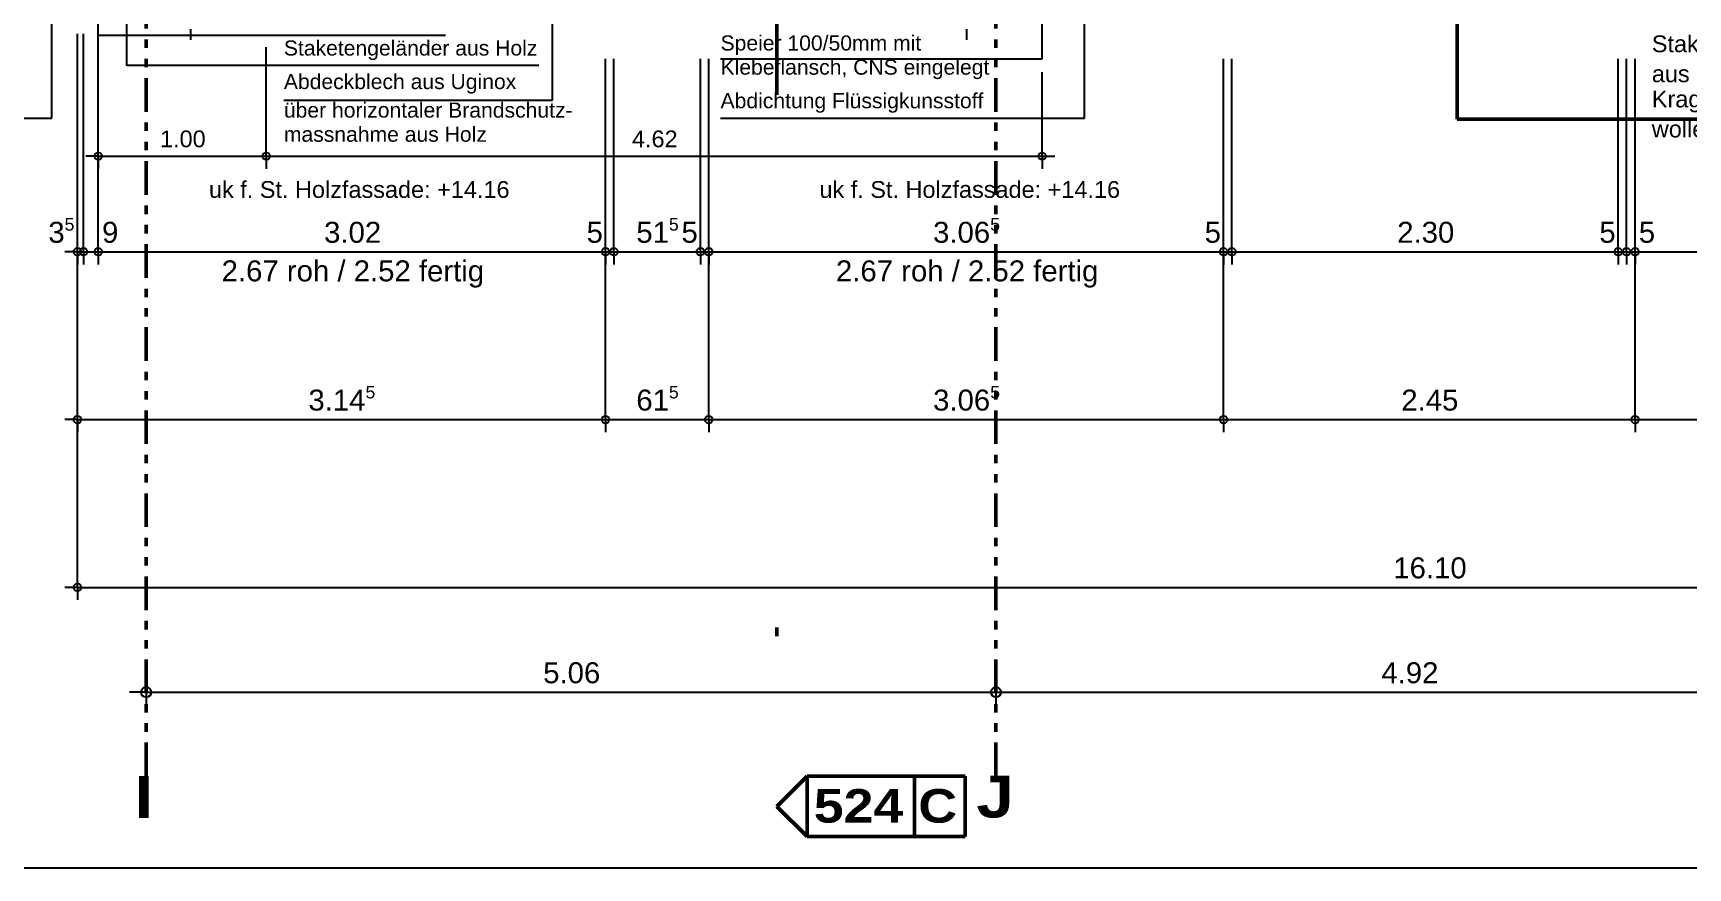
# Model space of a CAD drawing. Header units: centimetres. Extents: x 0.3 to 84.3, y 0.3 to 59.7.
# Drawn here: x 30.56 to 50.27, y 0.3 to 10.25 of the extents above; entities that cross this region are included whole.
import ezdxf

# ---------------------------------------------------------------- set-up
doc = ezdxf.new("R2010")
doc.units = ezdxf.units.CM
for name, pattern in [('AUSGEZOGEN', [0]), ('LINIE_23', [0.79, 0.4, -0.13, 0, -0.13, 0, -0.13]), ('RAND', [44.45, 12.7, -6.35, 12.7, -6.35, 0, -6.35]), ('STRICHPUNKT', [25.4, 12.7, -6.35, 0, -6.35])]:
    doc.linetypes.add(name, pattern=pattern)
for name, color, linetype, lineweight in [('Bauachsen grob', 7, 'RAND', 25), ('Detailmasse', 7, 'AUSGEZOGEN', 25), ('Plankopf', 7, 'AUSGEZOGEN', 25), ('Schnittbegrenzung', 7, 'AUSGEZOGEN', 25), ('Text Decke', 7, 'AUSGEZOGEN', 50), ('Text Koten', 7, 'AUSGEZOGEN', 50), ('Text Werkplan Ausfuehrung', 7, 'AUSGEZOGEN', 50), ('Vorprojektmasse', 7, 'AUSGEZOGEN', 25), ('Werkplan- Ausfuehrungsmasse', 7, 'AUSGEZOGEN', 25)]:
    doc.layers.add(name, color=color, linetype=linetype, lineweight=lineweight)
doc.styles.add('ARIAL', font='ARIAL.TTF')
doc.styles.add('Arial Black', font='ariblk.ttf')

msp = doc.modelspace()

# ---------------------------------------------------------------- linework, layer by layer
at = {"layer": 'Bauachsen grob', "color": 32, "linetype": 'LINIE_23', "lineweight": 50, "true_color": 0xc36e14}
for p, q in [((31.91, 1.394), (31.91, 57.974)), ((42.03, 1.394), (42.03, 57.974))]:
    msp.add_line(p, q, dxfattribs=at)
at = {"layer": 'Detailmasse', "color": 240, "linetype": 'AUSGEZOGEN', "lineweight": 25}
for p, q in [((32.44, 10.296), (32.44, 10.171)), ((41.68, 10.296), (41.68, 10.171)), ((42.58, 8.784), (42.58, 9.784)), ((31.34, 8.784), (31.34, 8.934)), ((33.34, 8.784), (33.34, 8.934)), ((42.58, 8.784), (42.58, 8.934)), ((31.34, 8.784), (31.19, 8.784)), ((31.34, 8.784), (31.34, 8.634)), ((31.34, 8.784), (31.34, 8.784)), ((33.34, 8.784), (33.34, 8.634)), ((33.34, 8.784), (42.58, 8.784)), ((42.58, 8.784), (42.58, 8.634)), ((42.58, 8.784), (42.73, 8.784))]:
    msp.add_line(p, q, dxfattribs=at)
for points in [[(33.34, 8.784), (33.34, 8.854), (33.34, 8.854), (33.34, 10.084)], [(31.34, 8.784), (31.651, 8.784), (31.651, 8.784), (33.34, 8.784)]]:
    msp.add_lwpolyline(points, dxfattribs=at)
for centre in [(31.34, 8.784), (33.34, 8.784), (42.58, 8.784)]:
    msp.add_circle(centre, 0.045, dxfattribs=at)
at = {"layer": 'Plankopf', "color": 7, "linetype": 'AUSGEZOGEN', "lineweight": 25}
msp.add_line((0.3, 0.3), (84.3, 0.3), dxfattribs=at)
at = {"layer": 'Schnittbegrenzung', "color": 14, "linetype": 'STRICHPUNKT', "lineweight": 50, "true_color": 0xb20000}
msp.add_line((39.42, 22.214), (39.42, 1.034), dxfattribs=at)
at = {"layer": 'Schnittbegrenzung', "color": 14, "linetype": 'AUSGEZOGEN', "lineweight": 50, "true_color": 0xb20000}
for p, q in [((39.78, 1.394), (39.42, 1.034)), ((39.78, 0.674), (39.78, 1.394)), ((41.664, 1.394), (39.78, 1.394)), ((41.06, 0.674), (41.06, 1.394)), ((41.664, 0.674), (41.664, 1.394)), ((39.42, 1.034), (39.78, 0.674)), ((39.78, 0.674), (41.664, 0.674)), ((39.78, 0.674), (41.664, 0.674))]:
    msp.add_line(p, q, dxfattribs=at)
at = {"layer": 'Text Decke', "color": 92, "linetype": 'AUSGEZOGEN', "lineweight": 50, "true_color": 0x00c600}
for q in [(47.52, 12.005), (54.924, 9.225)]:
    msp.add_line((47.52, 9.225), q, dxfattribs=at)
at = {"layer": 'Text Koten', "color": 7, "linetype": 'AUSGEZOGEN', "lineweight": 25}
for p, q in [((31.34, 10.223), (31.34, 11.044)), ((35.473, 10.223), (31.34, 10.223))]:
    msp.add_line(p, q, dxfattribs=at)
at = {"layer": 'Text Werkplan Ausfuehrung', "color": 8, "linetype": 'AUSGEZOGEN', "lineweight": 25, "true_color": 0x737373}
for p, q in [((30.786, 9.235), (30.786, 14.401)), ((26.781, 9.235), (30.786, 9.235))]:
    msp.add_line(p, q, dxfattribs=at)
at = {"layer": 'Text Werkplan Ausfuehrung', "color": 7, "linetype": 'AUSGEZOGEN', "lineweight": 25}
for p, q in [((31.68, 9.863), (31.68, 11.229)), ((36.75, 9.453), (36.75, 10.87)), ((36.586, 9.863), (31.68, 9.863)), ((33.55, 9.453), (36.75, 9.453))]:
    msp.add_line(p, q, dxfattribs=at)
at = {"layer": 'Text Werkplan Ausfuehrung', "color": 11, "linetype": 'AUSGEZOGEN', "lineweight": 25, "true_color": 0xff8c8c}
for p, q in [((43.086, 9.235), (43.086, 11.044)), ((38.75, 9.235), (43.086, 9.235))]:
    msp.add_line(p, q, dxfattribs=at)
at = {"layer": 'Text Werkplan Ausfuehrung', "color": 240, "linetype": 'AUSGEZOGEN', "lineweight": 25}
for p, q in [((42.58, 9.943), (42.58, 10.496)), ((38.75, 9.943), (42.58, 9.943))]:
    msp.add_line(p, q, dxfattribs=at)
at = {"layer": 'Vorprojektmasse', "color": 32, "linetype": 'AUSGEZOGEN', "lineweight": 25, "true_color": 0xc36e14}
for p, q in [((31.91, 2.394), (31.91, 2.594)), ((42.03, 2.394), (42.03, 2.594)), ((31.91, 2.394), (31.71, 2.394)), ((31.91, 2.394), (31.91, 2.194)), ((42.03, 2.394), (42.03, 2.194)), ((42.03, 2.394), (51.87, 2.394))]:
    msp.add_line(p, q, dxfattribs=at)
msp.add_lwpolyline([(31.91, 2.394), (35.23, 2.394), (35.23, 2.394), (42.03, 2.394)], dxfattribs=at)
for centre in [(31.91, 2.394), (42.03, 2.394)]:
    msp.add_circle(centre, 0.06, dxfattribs=at)
at = {"layer": 'Werkplan- Ausfuehrungsmasse', "color": 7, "linetype": 'AUSGEZOGEN', "lineweight": 25}
for p, q in [((31.092, 7.644), (31.092, 7.794)), ((31.164, 7.644), (31.164, 7.794)), ((31.34, 7.644), (31.34, 7.794)), ((37.38, 7.644), (37.38, 7.794)), ((37.48, 7.644), (37.48, 7.794)), ((38.51, 7.644), (38.51, 7.794)), ((38.61, 7.644), (38.61, 7.794)), ((44.74, 7.644), (44.74, 7.794)), ((44.84, 7.644), (44.84, 7.794)), ((49.44, 7.644), (49.44, 7.794)), ((49.54, 7.644), (49.54, 7.794)), ((49.64, 7.644), (49.64, 7.794)), ((31.092, 7.644), (30.942, 7.644)), ((31.092, 5.644), (31.092, 7.644)), ((31.092, 7.644), (31.092, 7.494)), ((31.092, 7.644), (31.164, 7.644)), ((31.164, 7.644), (31.164, 7.494)), ((31.164, 7.644), (31.34, 7.644)), ((31.34, 7.644), (31.34, 7.494)), ((37.38, 7.644), (37.38, 7.494)), ((37.38, 7.644), (37.48, 7.644)), ((37.48, 7.644), (37.48, 7.494)), ((37.48, 7.644), (38.51, 7.644)), ((38.51, 7.644), (38.51, 7.494)), ((38.51, 7.644), (38.61, 7.644)), ((38.61, 7.644), (38.61, 7.494)), ((38.61, 7.644), (44.74, 7.644)), ((44.74, 7.644), (44.74, 7.494)), ((44.74, 7.644), (44.84, 7.644)), ((44.84, 7.644), (44.84, 7.494)), ((44.84, 7.644), (49.44, 7.644)), ((49.44, 7.644), (49.44, 7.494)), ((49.44, 7.644), (49.54, 7.644)), ((49.54, 7.644), (49.54, 7.494)), ((49.54, 7.644), (49.64, 7.644)), ((49.64, 7.644), (49.64, 7.494)), ((49.64, 7.644), (55.77, 7.644)), ((31.092, 5.644), (31.092, 5.794)), ((37.38, 5.644), (37.38, 5.794)), ((38.61, 5.644), (38.61, 5.794)), ((44.74, 5.644), (44.74, 5.794)), ((49.64, 5.644), (49.64, 5.794)), ((31.092, 5.644), (30.942, 5.644)), ((31.092, 3.644), (31.092, 5.644)), ((31.092, 5.644), (31.092, 5.494)), ((37.38, 5.644), (37.38, 5.494)), ((38.61, 5.644), (38.61, 5.494)), ((44.74, 5.644), (44.74, 5.494)), ((44.74, 5.644), (49.64, 5.644)), ((49.64, 5.644), (49.64, 5.494)), ((49.64, 5.644), (55.77, 5.644)), ((31.092, 3.644), (31.092, 3.794)), ((31.092, 3.644), (30.942, 3.644)), ((31.092, 3.644), (31.092, 3.494))]:
    msp.add_line(p, q, dxfattribs=at)
for points in [[(31.092, 7.644), (31.092, 7.697), (31.092, 7.697), (31.092, 7.713), (31.092, 7.713), (31.092, 7.713), (31.092, 7.713), (31.092, 7.715), (31.092, 7.715), (31.092, 7.72), (31.092, 7.72), (31.092, 7.721), (31.092, 7.721), (31.092, 7.721), (31.092, 7.721), (31.092, 7.721), (31.092, 7.721), (31.092, 7.721), (31.092, 7.721), (31.092, 7.721), (31.092, 7.721), (31.092, 7.721), (31.092, 7.721), (31.092, 7.721), (31.092, 7.721), (31.092, 7.721), (31.092, 7.721), (31.092, 7.721), (31.092, 7.721), (31.092, 7.721), (31.092, 7.721), (31.092, 7.721), (31.092, 7.721), (31.092, 7.721), (31.092, 7.721), (31.092, 7.721), (31.092, 7.721), (31.092, 7.721), (31.092, 7.721), (31.092, 7.721), (31.092, 7.721), (31.092, 7.721), (31.092, 7.721), (31.092, 7.721), (31.092, 7.721), (31.092, 7.721), (31.092, 7.721), (31.092, 7.721), (31.092, 7.721), (31.092, 10.244)], [(31.164, 7.644), (31.164, 7.692), (31.164, 7.692), (31.164, 7.711), (31.164, 7.711), (31.164, 7.712), (31.164, 7.712), (31.164, 7.714), (31.164, 7.714), (31.164, 7.719), (31.164, 7.719), (31.164, 7.72), (31.164, 7.72), (31.164, 7.721), (31.164, 7.721), (31.164, 7.721), (31.164, 7.721), (31.164, 7.721), (31.164, 7.721), (31.164, 7.721), (31.164, 7.721), (31.164, 7.721), (31.164, 7.721), (31.164, 7.721), (31.164, 7.721), (31.164, 7.721), (31.164, 7.721), (31.164, 7.721), (31.164, 7.721), (31.164, 7.721), (31.164, 7.721), (31.164, 7.721), (31.164, 7.721), (31.164, 7.721), (31.164, 7.721), (31.164, 7.721), (31.164, 7.721), (31.164, 7.721), (31.164, 7.721), (31.164, 7.721), (31.164, 7.721), (31.164, 7.721), (31.164, 7.721), (31.164, 7.721), (31.164, 7.721), (31.164, 7.721), (31.164, 7.721), (31.164, 7.721), (31.164, 7.721), (31.164, 10.244)], [(31.34, 7.644), (31.34, 7.681), (31.34, 7.681), (31.34, 7.707), (31.34, 7.707), (31.34, 7.708), (31.34, 7.708), (31.34, 7.711), (31.34, 7.711), (31.34, 7.719), (31.34, 7.719), (31.34, 7.72), (31.34, 7.72), (31.34, 7.72), (31.34, 7.72), (31.34, 7.721), (31.34, 7.721), (31.34, 7.721), (31.34, 7.721), (31.34, 7.721), (31.34, 7.721), (31.34, 7.721), (31.34, 7.721), (31.34, 7.721), (31.34, 7.721), (31.34, 7.721), (31.34, 7.721), (31.34, 7.721), (31.34, 7.721), (31.34, 7.721), (31.34, 7.721), (31.34, 7.721), (31.34, 7.721), (31.34, 7.721), (31.34, 7.721), (31.34, 7.721), (31.34, 7.721), (31.34, 7.721), (31.34, 7.721), (31.34, 7.721), (31.34, 7.721), (31.34, 7.721), (31.34, 7.721), (31.34, 7.721), (31.34, 7.721), (31.34, 7.721), (31.34, 7.721), (31.34, 7.721), (31.34, 7.721), (31.34, 10.244)], [(37.38, 7.644), (37.38, 7.708), (37.38, 7.708), (37.38, 7.714), (37.38, 7.714), (37.38, 7.715), (37.38, 7.715), (37.38, 7.716), (37.38, 7.716), (37.38, 7.716), (37.38, 7.716), (37.38, 7.717), (37.38, 7.717), (37.38, 7.718), (37.38, 7.718), (37.38, 7.718), (37.38, 7.718), (37.38, 7.718), (37.38, 7.718), (37.38, 7.718), (37.38, 7.718), (37.38, 7.718), (37.38, 7.718), (37.38, 7.721), (37.38, 7.721), (37.38, 7.721), (37.38, 7.721), (37.38, 7.721), (37.38, 7.721), (37.38, 7.721), (37.38, 7.721), (37.38, 7.721), (37.38, 7.721), (37.38, 7.721), (37.38, 7.721), (37.38, 7.721), (37.38, 7.721), (37.38, 9.944)], [(37.48, 7.644), (37.48, 7.708), (37.48, 7.708), (37.48, 7.714), (37.48, 7.714), (37.48, 7.715), (37.48, 7.715), (37.48, 7.716), (37.48, 7.716), (37.48, 7.716), (37.48, 7.716), (37.48, 7.717), (37.48, 7.717), (37.48, 7.717), (37.48, 7.717), (37.48, 7.718), (37.48, 7.718), (37.48, 7.718), (37.48, 7.718), (37.48, 7.718), (37.48, 7.718), (37.48, 7.718), (37.48, 7.718), (37.48, 7.721), (37.48, 7.721), (37.48, 7.721), (37.48, 7.721), (37.48, 7.721), (37.48, 7.721), (37.48, 7.721), (37.48, 7.721), (37.48, 7.721), (37.48, 7.721), (37.48, 7.721), (37.48, 7.721), (37.48, 7.721), (37.48, 7.721), (37.48, 9.944)], [(38.51, 7.644), (38.51, 7.713), (38.51, 7.713), (38.51, 7.714), (38.51, 7.714), (38.51, 7.715), (38.51, 7.715), (38.51, 7.715), (38.51, 7.715), (38.51, 7.717), (38.51, 7.717), (38.51, 7.717), (38.51, 7.717), (38.51, 7.717), (38.51, 7.717), (38.51, 7.717), (38.51, 7.717), (38.51, 7.718), (38.51, 7.718), (38.51, 7.718), (38.51, 7.718), (38.51, 7.721), (38.51, 7.721), (38.51, 7.721), (38.51, 7.721), (38.51, 7.721), (38.51, 7.721), (38.51, 7.721), (38.51, 7.721), (38.51, 7.721), (38.51, 7.721), (38.51, 7.721), (38.51, 7.721), (38.51, 9.944)], [(38.61, 7.644), (38.61, 7.713), (38.61, 7.713), (38.61, 7.714), (38.61, 7.714), (38.61, 7.715), (38.61, 7.715), (38.61, 7.715), (38.61, 7.715), (38.61, 7.717), (38.61, 7.717), (38.61, 7.717), (38.61, 7.717), (38.61, 7.717), (38.61, 7.717), (38.61, 7.717), (38.61, 7.717), (38.61, 7.718), (38.61, 7.718), (38.61, 7.718), (38.61, 7.718), (38.61, 7.721), (38.61, 7.721), (38.61, 7.721), (38.61, 7.721), (38.61, 7.721), (38.61, 7.721), (38.61, 7.721), (38.61, 7.721), (38.61, 7.721), (38.61, 7.721), (38.61, 7.721), (38.61, 7.721), (38.61, 9.944)], [(44.74, 7.644), (44.74, 7.708), (44.74, 7.708), (44.74, 7.71), (44.74, 7.71), (44.74, 7.71), (44.74, 7.71), (44.74, 7.713), (44.74, 7.713), (44.74, 7.713), (44.74, 7.713), (44.74, 7.713), (44.74, 7.713), (44.74, 7.714), (44.74, 7.714), (44.74, 7.715), (44.74, 7.715), (44.74, 7.715), (44.74, 7.715), (44.74, 7.721), (44.74, 7.721), (44.74, 7.721), (44.74, 7.721), (44.74, 7.721), (44.74, 7.721), (44.74, 7.721), (44.74, 7.721), (44.74, 7.721), (44.74, 7.721), (44.74, 9.944)], [(44.84, 7.644), (44.84, 7.708), (44.84, 7.708), (44.84, 7.71), (44.84, 7.71), (44.84, 7.71), (44.84, 7.71), (44.84, 7.713), (44.84, 7.713), (44.84, 7.713), (44.84, 7.713), (44.84, 7.713), (44.84, 7.713), (44.84, 7.713), (44.84, 7.713), (44.84, 7.715), (44.84, 7.715), (44.84, 7.715), (44.84, 7.715), (44.84, 7.721), (44.84, 7.721), (44.84, 7.721), (44.84, 7.721), (44.84, 7.721), (44.84, 7.721), (44.84, 7.721), (44.84, 7.721), (44.84, 7.721), (44.84, 7.721), (44.84, 9.944)], [(49.44, 7.644), (49.44, 7.707), (49.44, 7.707), (49.44, 7.71), (49.44, 7.71), (49.44, 7.71), (49.44, 7.71), (49.44, 7.711), (49.44, 7.711), (49.44, 7.711), (49.44, 7.711), (49.44, 7.713), (49.44, 7.713), (49.44, 7.713), (49.44, 7.713), (49.44, 7.721), (49.44, 7.721), (49.44, 7.721), (49.44, 7.721), (49.44, 7.721), (49.44, 7.721), (49.44, 7.721), (49.44, 7.721), (49.44, 7.721), (49.44, 7.721), (49.44, 9.944)], [(49.54, 7.644), (49.54, 7.707), (49.54, 7.707), (49.54, 7.71), (49.54, 7.71), (49.54, 7.71), (49.54, 7.71), (49.54, 7.711), (49.54, 7.711), (49.54, 7.711), (49.54, 7.711), (49.54, 7.713), (49.54, 7.713), (49.54, 7.713), (49.54, 7.713), (49.54, 7.721), (49.54, 7.721), (49.54, 7.721), (49.54, 7.721), (49.54, 7.721), (49.54, 7.721), (49.54, 7.721), (49.54, 7.721), (49.54, 7.721), (49.54, 7.721), (49.54, 9.944)], [(49.64, 7.644), (49.64, 7.707), (49.64, 7.707), (49.64, 7.71), (49.64, 7.71), (49.64, 7.71), (49.64, 7.71), (49.64, 7.711), (49.64, 7.711), (49.64, 7.711), (49.64, 7.711), (49.64, 7.713), (49.64, 7.713), (49.64, 7.713), (49.64, 7.713), (49.64, 7.721), (49.64, 7.721), (49.64, 7.721), (49.64, 7.721), (49.64, 7.721), (49.64, 7.721), (49.64, 7.721), (49.64, 7.721), (49.64, 7.721), (49.64, 7.721), (49.64, 9.944)], [(31.34, 7.644), (32.093, 7.644), (32.093, 7.644), (34.963, 7.644), (34.963, 7.644), (36.351, 7.644), (36.351, 7.644), (37.38, 7.644)], [(37.38, 5.644), (37.38, 5.655), (37.38, 5.655), (37.38, 5.717), (37.38, 5.717), (37.38, 5.72), (37.38, 5.72), (37.38, 5.721), (37.38, 5.721), (37.38, 5.721), (37.38, 5.721), (37.38, 5.721), (37.38, 5.721), (37.38, 5.721), (37.38, 5.721), (37.38, 5.721), (37.38, 5.721), (37.38, 7.644)], [(38.61, 5.644), (38.61, 5.716), (38.61, 5.716), (38.61, 5.719), (38.61, 5.719), (38.61, 5.721), (38.61, 5.721), (38.61, 5.721), (38.61, 5.721), (38.61, 5.721), (38.61, 5.721), (38.61, 5.721), (38.61, 5.721), (38.61, 7.644)], [(44.74, 5.644), (44.74, 5.709), (44.74, 5.709), (44.74, 5.716), (44.74, 5.716), (44.74, 5.721), (44.74, 5.721), (44.74, 5.721), (44.74, 5.721), (44.74, 5.721), (44.74, 5.721), (44.74, 7.644)], [(49.64, 5.644), (49.64, 5.713), (49.64, 5.713), (49.64, 5.721), (49.64, 5.721), (49.64, 5.721), (49.64, 5.721), (49.64, 5.721), (49.64, 5.721), (49.64, 7.644)], [(31.092, 5.644), (33.223, 5.644), (33.223, 5.644), (37.38, 5.644)], [(37.38, 5.644), (37.447, 5.644), (37.447, 5.644), (38.61, 5.644)], [(38.61, 5.644), (38.837, 5.644), (38.837, 5.644), (44.74, 5.644)], [(31.092, 3.644), (45.545, 3.644), (45.545, 3.644), (63.288, 3.644)]]:
    msp.add_lwpolyline(points, dxfattribs=at)
for centre in [(31.092, 7.644), (31.164, 7.644), (31.34, 7.644), (37.38, 7.644), (37.48, 7.644), (38.51, 7.644), (38.61, 7.644), (44.74, 7.644), (44.84, 7.644), (49.44, 7.644), (49.54, 7.644), (49.64, 7.644), (31.092, 5.644), (37.38, 5.644), (38.61, 5.644), (44.74, 5.644), (49.64, 5.644), (31.092, 3.644)]:
    msp.add_circle(centre, 0.045, dxfattribs=at)

# ---------------------------------------------------------------- texts
at = {"layer": 'Bauachsen grob', "color": 32, "linetype": 'AUSGEZOGEN', "lineweight": 100, "true_color": 0xc36e14, "char_height": 0.5, "width": 0.25, "attachment_point": 7, "style": 'Arial Black'}
for s, insert in [('I', (31.772, 0.894)), ('J', (41.797, 0.894))]:
    msp.add_mtext(s, dxfattribs=dict(at, insert=insert))
at = {"layer": 'Detailmasse', "color": 240, "linetype": 'AUSGEZOGEN', "lineweight": 35, "char_height": 0.2, "width": 0.1, "attachment_point": 7, "style": 'ARIAL'}
for s, insert in [('1.00', (32.075, 8.887)), ('4.62', (37.695, 8.887))]:
    msp.add_mtext(s, dxfattribs=dict(at, insert=insert))
at = {"layer": 'Schnittbegrenzung', "color": 14, "linetype": 'AUSGEZOGEN', "lineweight": 35, "true_color": 0xb20000, "insert": (39.86, 0.834), "char_height": 0.4, "width": 0.2, "attachment_point": 7, "style": 'Arial Black'}
msp.add_mtext('524\\~C', dxfattribs=at)
at = {"layer": 'Text Decke', "color": 92, "linetype": 'AUSGEZOGEN', "lineweight": 35, "true_color": 0x00c600, "char_height": 0.2, "width": 0.1, "attachment_point": 7, "style": 'ARIAL'}
for s, insert in [('Kragplattenanschluss\\~Mineral-', (49.84, 9.305)), ('wolle\\~8cm\\~Boden\\~&\\~\\~Decke', (49.84, 9.005))]:
    msp.add_mtext(s, dxfattribs=dict(at, insert=insert))
at = {"layer": 'Text Koten', "color": 7, "linetype": 'AUSGEZOGEN', "lineweight": 35, "char_height": 0.2, "width": 0.1, "attachment_point": 7, "style": 'ARIAL'}
for insert in [(32.658, 8.284), (39.928, 8.284)]:
    msp.add_mtext('uk\\~f.\\~St.\\~Holzfassade:\\~+14.16', dxfattribs=dict(at, insert=insert))
at = {"layer": 'Text Werkplan Ausfuehrung', "color": 7, "linetype": 'AUSGEZOGEN', "lineweight": 35, "attachment_point": 7, "style": 'ARIAL'}
for s, insert, char_height, width in [('Staketengeländer\\~aus\\~Holz', (33.55, 9.929), 0.18, 0.09), ('Staketengeländer', (49.84, 9.963), 0.2, 0.1), ('aus\\~Holz', (49.84, 9.663), 0.2, 0.1), ('Abdeckblech\\~aus\\~Uginox', (33.55, 9.529), 0.18, 0.09), ('über\\~horizontaler\\~Brandschutz-', (33.55, 9.241), 0.18, 0.09), ('massnahme\\~aus\\~Holz', (33.55, 8.953), 0.18, 0.09)]:
    msp.add_mtext(s, dxfattribs=dict(at, insert=insert, char_height=char_height, width=width))
at = {"layer": 'Text Werkplan Ausfuehrung', "color": 240, "linetype": 'AUSGEZOGEN', "lineweight": 35, "char_height": 0.18, "width": 0.09, "attachment_point": 7, "style": 'ARIAL'}
for s, insert in [('Speier\\~100/50mm\\~mit', (38.75, 9.989)), ('Klebeflansch,\\~CNS\\~eingelegt', (38.75, 9.701))]:
    msp.add_mtext(s, dxfattribs=dict(at, insert=insert))
at = {"layer": 'Text Werkplan Ausfuehrung', "color": 11, "linetype": 'AUSGEZOGEN', "lineweight": 35, "true_color": 0xff8c8c, "insert": (38.75, 9.301), "char_height": 0.18, "width": 0.09, "attachment_point": 7, "style": 'ARIAL'}
msp.add_mtext('Abdichtung\\~Flüssigkunsstoff', dxfattribs=at)
at = {"layer": 'Vorprojektmasse', "color": 32, "linetype": 'AUSGEZOGEN', "lineweight": 50, "true_color": 0xc36e14, "char_height": 0.25, "width": 0.125, "attachment_point": 7, "style": 'ARIAL'}
for s, insert in [('5.06', (36.638, 2.498)), ('4.92', (46.619, 2.498))]:
    msp.add_mtext(s, dxfattribs=dict(at, insert=insert))
at = {"layer": 'Werkplan- Ausfuehrungsmasse', "color": 7, "linetype": 'AUSGEZOGEN', "lineweight": 50, "attachment_point": 7, "style": 'ARIAL'}
for s, insert, char_height, width in [('3', (30.745, 7.748), 0.25, 0.125), ('5', (30.939, 7.894), 0.15, 0.075), ('9', (31.385, 7.748), 0.25, 0.125), ('3.02', (34.029, 7.748), 0.25, 0.125), ('5', (37.155, 7.748), 0.25, 0.125), ('51', (37.747, 7.748), 0.25, 0.125), ('5', (38.135, 7.894), 0.15, 0.075), ('5', (38.285, 7.748), 0.25, 0.125), ('3.06', (41.281, 7.748), 0.25, 0.125), ('5', (41.961, 7.894), 0.15, 0.075), ('5', (44.515, 7.748), 0.25, 0.125), ('2.30', (46.808, 7.748), 0.25, 0.125), ('5', (49.215, 7.748), 0.25, 0.125), ('5', (49.685, 7.748), 0.25, 0.125), ('2.67\\~roh\\~/\\~2.52\\~fertig', (32.809, 7.216), 0.25, 0.125), ('2.67\\~roh\\~/\\~2.52\\~fertig', (40.124, 7.216), 0.25, 0.125), ('3.14', (33.842, 5.748), 0.25, 0.125), ('5', (34.522, 5.894), 0.15, 0.075), ('61', (37.747, 5.748), 0.25, 0.125), ('5', (38.135, 5.894), 0.15, 0.075), ('3.06', (41.281, 5.748), 0.25, 0.125), ('5', (41.961, 5.894), 0.15, 0.075), ('2.45', (46.857, 5.748), 0.25, 0.125), ('16.10', (46.761, 3.748), 0.25, 0.125)]:
    msp.add_mtext(s, dxfattribs=dict(at, insert=insert, char_height=char_height, width=width))

doc.saveas('drawing.dxf')
